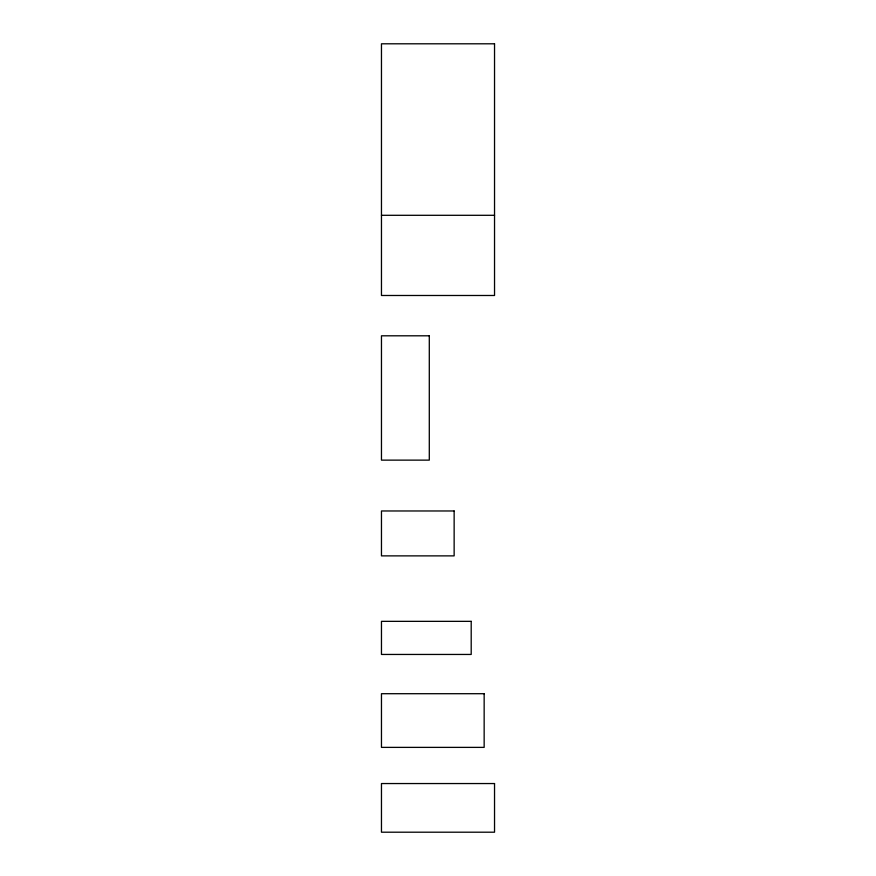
<?xml version="1.0" encoding="UTF-8"?>
<svg xmlns="http://www.w3.org/2000/svg" width="876" height="876" viewBox="0 0 876 876"><rect width="100%" height="100%" fill="white"/><g stroke="black" fill="none" stroke-linecap="round" stroke-linejoin="round"><path stroke-width="1.31" d="M381.465 215.299L494.535 215.299M494.535 43.8L381.465 43.8L381.465 295.486L494.535 295.486L494.535 43.8M429.295 335.804L381.465 335.804L381.465 460.13L429.295 460.13L429.295 335.804M454.14 510.971L381.465 510.971L381.465 555.877L454.14 555.877L454.14 510.971M471.2 621.347L381.465 621.347L381.465 654.449L471.2 654.449L471.2 621.347M484.154 693.704L381.465 693.704L381.465 747.381L484.154 747.381L484.154 693.704M494.535 783.549L381.465 783.549L381.465 832.2L494.535 832.2L494.535 783.549"/></g></svg>
